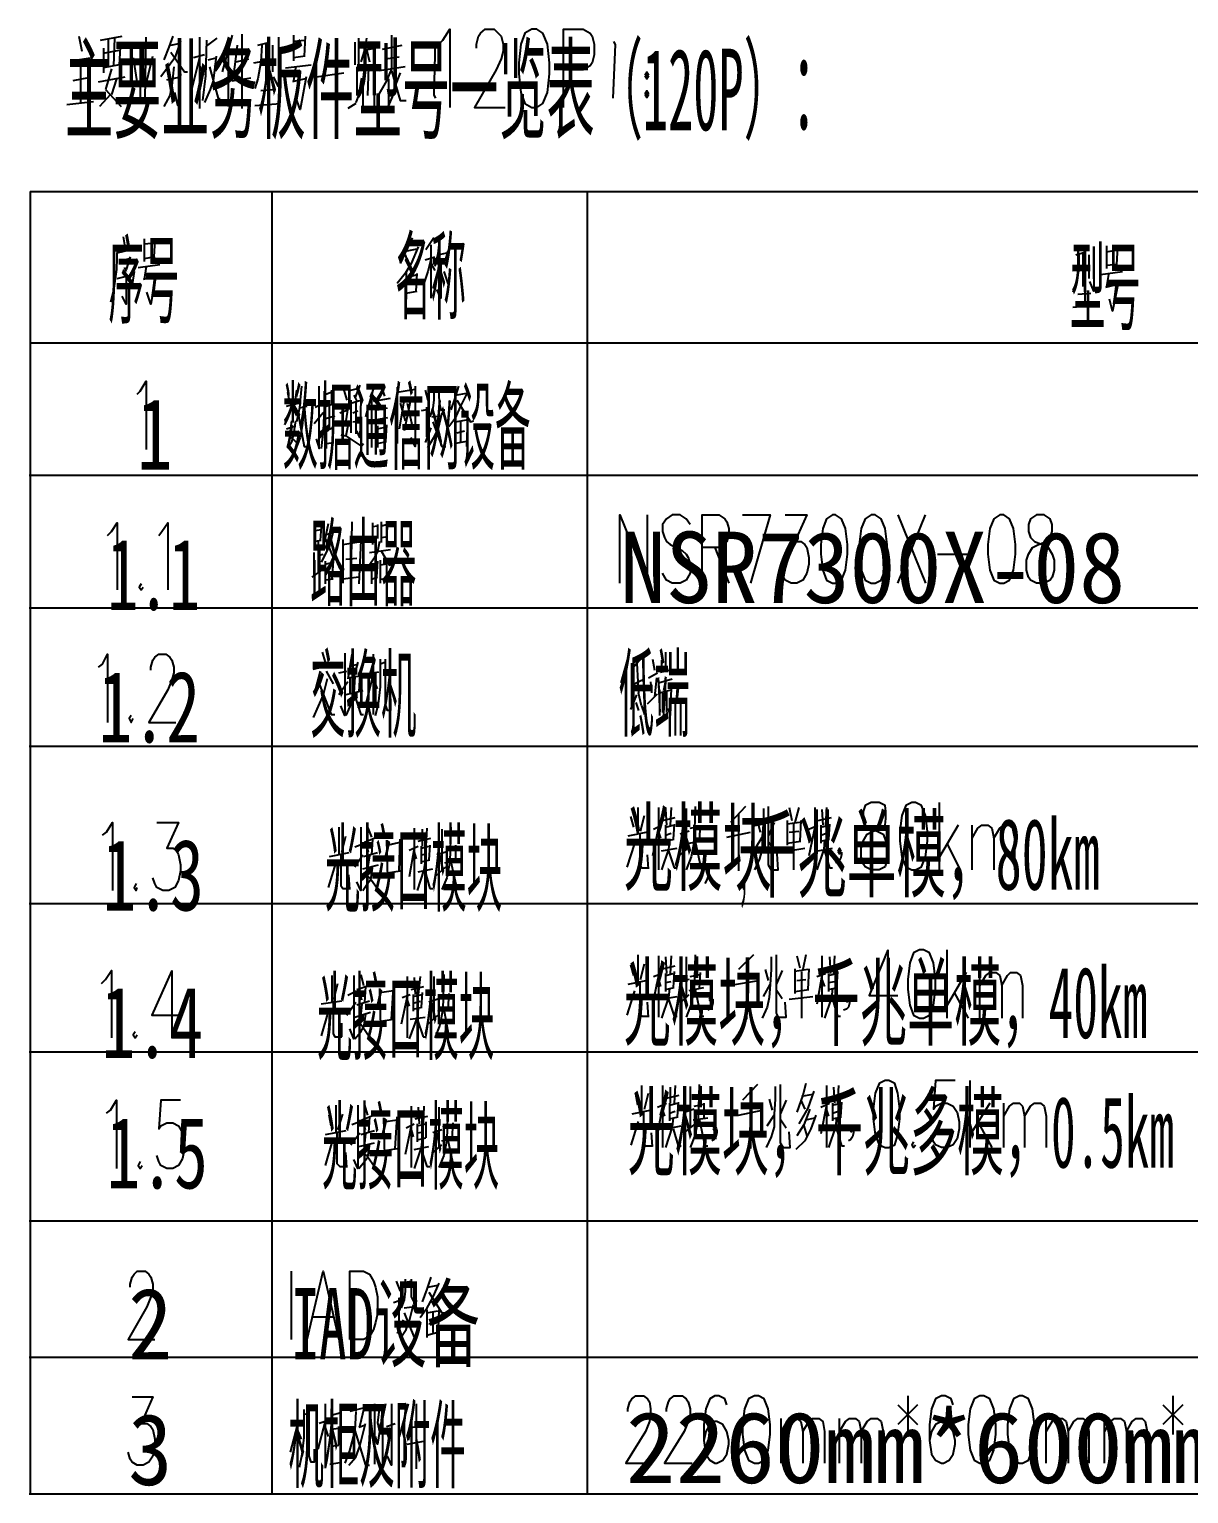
# Model space of a CAD drawing. Header units: metres. Extents: x 17 to 1264, y 17 to 859.
# Drawn here: x 914.5 to 1083.3, y 358.4 to 571.7 of the extents above; entities that cross this region are included whole.
import ezdxf

# ---------------------------------------------------------------- set-up
doc = ezdxf.new("R2010")
doc.units = ezdxf.units.M
for name, color, linetype in [('LINES', 7, 'Continuous'), ('POLYLINES', 4, 'Continuous'), ('TEXTS', 3, 'Continuous')]:
    doc.layers.add(name, color=color, linetype=linetype)

msp = doc.modelspace()

# ---------------------------------------------------------------- linework, layer by layer
at = {"layer": 'LINES'}
for p, q in [((921.74, 570.67), (922.17, 568.51)), ((924.91, 570.1), (928.07, 570.67)), ((926.06, 566.21), (926.06, 570.24)), ((926.92, 570.38), (926.78, 566.35)), ((930.67, 569.81), (930.67, 561.31)), ((931.39, 561.46), (931.53, 570.53)), ((935.13, 569.38), (936.57, 569.66)), ((939.31, 570.53), (939.31, 560.16)), ((940.31, 569.23), (941.9, 570.38)), ((944.06, 570.82), (942.62, 565.49)), ((945.5, 570.96), (945.5, 560.16)), ((947.8, 569.38), (949.53, 569.81)), ((948.95, 569.66), (948.95, 564.19)), ((952.99, 570.82), (952.99, 567.07)), ((952.99, 569.95), (954.71, 570.1)), ((954.71, 570.67), (954.57, 567.79)), ((961.91, 569.81), (961.91, 566.5)), ((962.49, 566.21), (962.49, 570.38)), ((967.24, 570.82), (967.24, 566.06)), ((920.59, 567.07), (923.47, 567.5)), ((922.03, 560.88), (922.03, 567.36)), ((925.34, 568.94), (925.34, 565.34)), ((925.34, 568.22), (927.64, 568.66)), ((927.79, 569.09), (927.64, 566.5)), ((929.66, 567.5), (930.23, 563.76)), ((931.53, 563.76), (932.54, 567.79)), ((939.31, 567.5), (938.15, 562.9)), ((940.03, 567.94), (938.44, 567.5)), ((940.6, 567.22), (941.75, 567.5)), ((943.48, 568.66), (943.48, 560.45)), ((944.63, 566.93), (946.51, 567.36)), ((949.96, 569.38), (949.96, 565.49)), ((954.71, 567.79), (952.99, 567.5)), ((963.35, 568.66), (964.79, 568.94)), ((963.64, 568.8), (964.07, 566.93)), ((965.95, 568.8), (968.83, 569.38)), ((966.38, 567.36), (968.39, 567.65)), ((927.64, 566.5), (925.34, 566.06)), ((926.49, 565.92), (925.63, 562.9)), ((939.31, 566.35), (939.88, 565.06)), ((947.23, 566.78), (949.67, 567.22)), ((951.83, 566.06), (955.58, 566.5)), ((953.27, 566.06), (952.99, 564.19)), ((956.3, 564.77), (960.33, 565.34)), ((962.2, 566.21), (962.2, 562.03)), ((962.2, 565.63), (963.79, 565.92)), ((963.93, 566.21), (963.79, 562.03)), ((969.26, 566.21), (965.51, 565.63)), ((968.54, 565.34), (967.82, 563.47)), ((1004.39, 565.2), (1004.39, 564.91)), ((923.18, 564.62), (920.87, 564.19)), ((924.62, 564.05), (928.51, 564.77)), ((927.21, 564.48), (926.49, 562.18)), ((934.55, 564.34), (936.57, 564.77)), ((944.06, 564.19), (946.79, 564.62)), ((949.24, 564.91), (949.24, 560.88)), ((954.71, 564.48), (952.84, 564.05)), ((962.49, 562.03), (962.92, 564.62)), ((966.81, 564.48), (966.81, 560.45)), ((1004.39, 564.91), (1004.39, 564.77)), ((1004.39, 564.91), (1004.54, 564.91)), ((920.01, 560.74), (923.9, 561.17)), ((926.35, 562.18), (924.76, 560.45)), ((925.63, 562.9), (927.93, 560.45)), ((929.23, 561.02), (932.97, 561.46)), ((947.37, 560.59), (951.11, 560.88)), ((948.23, 562.75), (950.25, 562.9)), ((962.06, 560.88), (960.91, 560.16)), ((962.49, 562.18), (962.06, 561.02)), ((966.67, 560.16), (967.53, 562.18)), ((1004.39, 562.46), (1004.39, 562.18)), ((1004.39, 562.18), (1004.39, 562.03)), ((1004.39, 562.18), (1004.54, 562.18)), ((914.68, 548.06), (914.68, 358.42)), ((914.68, 548.06), (1173.16, 548.06)), ((949.82, 548.06), (949.82, 358.42)), ((995.75, 548.06), (995.75, 358.42)), ((927.35, 539.14), (929.8, 539.71)), ((928.22, 541.44), (928.51, 539.71)), ((931.24, 541.15), (931.24, 537.84)), ((931.24, 540.43), (932.83, 540.58)), ((932.83, 541.01), (932.68, 538.56)), ((970.27, 541.3), (968.54, 537.55)), ((969.55, 539.42), (970.99, 539.71)), ((973.43, 541.3), (972.28, 539.57)), ((973, 540.29), (973, 532.51)), ((1071.35, 540.14), (1071.35, 536.83)), ((1071.35, 539.28), (1072.94, 539.57)), ((1072.94, 540), (1072.79, 537.41)), ((929.08, 538.27), (927.79, 537.84)), ((929.23, 538.56), (928.65, 536.69)), ((932.83, 538.56), (931.24, 538.27)), ((969.26, 538.85), (969.69, 537.55)), ((972.14, 538.13), (973.58, 538.56)), ((973, 537.55), (973.58, 536.54)), ((974.01, 538.85), (975.31, 539.14)), ((975.45, 539.42), (975.02, 537.84)), ((1066.89, 538.85), (1068.33, 539.28)), ((1067.9, 539.14), (1067.9, 534.24)), ((1068.76, 538.85), (1068.76, 535.39)), ((927.35, 535.39), (929.66, 535.97)), ((928.36, 536.98), (928.65, 536.4)), ((929.8, 536.4), (929.51, 534.53)), ((930.38, 536.98), (933.55, 537.41)), ((932.83, 535.68), (931.1, 535.25)), ((931.53, 537.12), (931.24, 535.25)), ((969.26, 536.11), (968.11, 534.67)), ((969.4, 536.26), (969.4, 532.37)), ((969.4, 535.54), (970.99, 535.97)), ((970.84, 533.52), (970.99, 536.11)), ((974.01, 536.54), (973.29, 533.95)), ((974.87, 536.4), (975.45, 534.67)), ((1066.46, 536.54), (1068.47, 536.98)), ((1070.49, 535.97), (1073.66, 536.4)), ((1072.94, 537.41), (1071.35, 537.26)), ((1071.64, 535.97), (1071.35, 534.24)), ((969.4, 533.23), (970.99, 533.52)), ((1067.18, 533.09), (1069.05, 533.23)), ((1068.19, 534.96), (1068.19, 531.36)), ((1072.94, 534.53), (1071.21, 534.1)), ((1066.46, 531.22), (1069.77, 531.5)), ((914.68, 526.03), (1173.16, 526.03)), ((952.12, 518.83), (952.41, 517.39)), ((952.84, 519.7), (952.84, 514.94)), ((953.42, 519.12), (953.13, 517.1)), ((958.6, 518.83), (957.45, 518.4)), ((958.6, 517.1), (958.6, 519.12)), ((960.33, 519.12), (960.76, 517.68)), ((961.34, 519.12), (962.49, 519.41)), ((961.77, 518.4), (962.2, 517.54)), ((962.63, 519.84), (961.91, 517.97)), ((964.79, 519.98), (963.5, 515.23)), ((965.66, 519.98), (966.23, 518.26)), ((968.11, 519.55), (968.11, 511.34)), ((968.11, 518.83), (970.7, 519.26)), ((972.14, 519.12), (972.57, 517.68)), ((973.43, 519.41), (973.43, 517.68)), ((973.43, 518.98), (974.15, 519.12)), ((977.03, 519.7), (976.46, 517.97)), ((976.6, 518.4), (978.19, 518.69)), ((952.84, 516.96), (951.69, 514.08)), ((951.98, 516.82), (953.71, 517.25)), ((952.84, 516.67), (953.42, 515.38)), ((953.85, 516.53), (955, 516.82)), ((956.15, 516.67), (957.31, 517.25)), ((958.75, 517.1), (957.45, 516.67)), ((958.17, 516.96), (958.17, 513.36)), ((959.75, 515.81), (960.91, 516.24)), ((961.34, 517.25), (962.78, 517.68)), ((961.34, 517.68), (961.34, 512.93)), ((961.63, 515.81), (962.35, 516.1)), ((962.06, 517.39), (962.06, 512.78)), ((964.36, 517.97), (964.36, 510.77)), ((964.65, 517.54), (967.1, 517.97)), ((965.23, 516.24), (966.67, 516.53)), ((969.11, 517.82), (968.39, 513.5)), ((968.54, 517.25), (969.26, 514.66)), ((970.12, 518.11), (969.11, 513.22)), ((969.55, 517.25), (970.27, 513.94)), ((972.43, 516.24), (971.56, 516.1)), ((972.43, 512.35), (972.43, 516.67)), ((976.46, 517.97), (975.88, 516.24)), ((957.31, 515.81), (956.01, 514.22)), ((957.45, 514.94), (959.03, 515.38)), ((961.63, 514.51), (962.49, 514.66)), ((966.67, 515.09), (965.08, 514.8)), ((966.52, 514.08), (966.38, 511.63)), ((973.15, 515.23), (974.44, 515.38)), ((974.59, 515.81), (974.01, 513.36)), ((976.6, 514.94), (976.6, 510.91)), ((976.6, 514.51), (978.19, 514.8)), ((977.32, 514.66), (977.32, 511.63)), ((978.33, 515.09), (978.19, 510.91)), ((951.98, 513.5), (953.27, 513.94)), ((958.75, 513.65), (957.74, 513.22)), ((957.74, 513.65), (957.74, 510.62)), ((958.75, 511.49), (958.75, 513.79)), ((965.23, 513.94), (965.23, 510.77)), ((965.23, 513.5), (966.52, 513.79)), ((973, 513.65), (972.14, 511.49)), ((976.75, 512.93), (977.9, 513.22)), ((957.74, 511.34), (958.89, 511.49)), ((962.92, 511.06), (963.21, 511.34)), ((965.23, 511.34), (966.52, 511.63)), ((978.19, 511.63), (976.6, 511.34)), ((914.54, 506.74), (1173.16, 506.74)), ((956.15, 499.39), (956.15, 496.37)), ((957.02, 499.25), (956.87, 497.23)), ((958.03, 499.68), (957.31, 496.22)), ((961.48, 499.97), (961.34, 491.9)), ((964.51, 499.82), (964.51, 496.66)), ((964.51, 499.25), (965.23, 499.39)), ((965.23, 499.54), (965.23, 497.52)), ((965.8, 496.94), (965.8, 499.97)), ((965.8, 499.39), (966.52, 499.54)), ((966.67, 499.82), (966.52, 497.81)), ((1040.97, 491.04), (1045, 500.98)), ((1040.97, 500.98), (1045, 491.04)), ((956.15, 498.67), (957.02, 498.82)), ((957.02, 497.23), (956.15, 497.09)), ((956.59, 497.09), (956.59, 492.62)), ((957.74, 498.1), (958.75, 498.38)), ((958.75, 498.53), (958.17, 496.22)), ((960.19, 497.38), (960.19, 491.04)), ((960.19, 496.66), (962.78, 497.09)), ((962.78, 497.23), (962.49, 490.9)), ((965.23, 497.66), (964.51, 497.38)), ((965.8, 497.66), (966.67, 497.81)), ((966.52, 497.38), (966.95, 496.37)), ((956.01, 492.05), (956.01, 495.5)), ((956.59, 495.07), (957.31, 495.22)), ((958.17, 496.37), (957.02, 494.06)), ((964.07, 495.5), (967.1, 495.94)), ((1014.33, 496.22), (1016.35, 491.04)), ((1046.73, 495.22), (1051.77, 495.22)), ((955.72, 491.9), (957.31, 493.06)), ((957.59, 494.21), (957.59, 490.9)), ((957.59, 493.78), (958.75, 494.06)), ((958.75, 494.21), (958.6, 491.62)), ((960.62, 494.5), (962.2, 494.64)), ((964.36, 493.78), (965.08, 493.92)), ((964.36, 493.92), (964.36, 490.9)), ((965.23, 494.21), (965.08, 491.9)), ((965.66, 491.04), (965.66, 494.35)), ((966.52, 493.78), (965.66, 493.63)), ((966.52, 493.78), (966.52, 491.76)), ((958.75, 491.62), (957.59, 491.47)), ((962.49, 491.9), (960.19, 491.62)), ((964.36, 491.62), (965.23, 491.9)), ((965.66, 491.62), (966.67, 491.76)), ((914.54, 487.44), (1173.16, 487.44)), ((957.16, 480.96), (957.59, 479.52)), ((961.48, 480.67), (960.91, 477.07)), ((964.65, 471.89), (964.65, 480.67)), ((1001.8, 480.67), (1000.65, 476.5)), ((1003.67, 480.1), (1002.23, 478.51)), ((1005.26, 479.95), (1005.55, 478.37)), ((1007.13, 480.96), (1007.13, 478.37)), ((1007.85, 480.24), (1007.71, 478.08)), ((955.87, 478.51), (958.89, 479.23)), ((956.87, 478.22), (956.01, 474.91)), ((957.74, 478.22), (958.75, 476.35)), ((959.61, 477.94), (960.76, 478.22)), ((961.19, 478.94), (962.35, 479.23)), ((962.35, 479.52), (961.77, 477.36)), ((962.63, 477.79), (962.49, 475.2)), ((963.64, 473.76), (964.65, 477.79)), ((965.37, 478.08), (963.79, 477.79)), ((966.38, 479.52), (965.66, 479.23)), ((1001.37, 478.94), (1001.37, 471.74)), ((1002.23, 473.04), (1002.23, 479.38)), ((1002.95, 479.38), (1003.1, 476.64)), ((1004.68, 477.22), (1005.98, 477.94)), ((1006.41, 478.08), (1007.71, 478.37)), ((1006.55, 479.81), (1006.55, 478.08)), ((960.91, 476.64), (959.61, 474.77)), ((962.63, 477.5), (961.19, 477.22)), ((961.19, 477.36), (961.19, 474.91)), ((965.23, 475.63), (964.65, 477.07)), ((1002.23, 476.21), (1004.11, 477.07)), ((1003.1, 476.64), (1003.24, 475.06)), ((1004.97, 476.64), (1005.11, 475.06)), ((1005.83, 477.22), (1005.55, 474.48)), ((1006.12, 476.5), (1008.14, 477.07)), ((1007.13, 476.78), (1006.84, 475.34)), ((963.07, 475.34), (960.62, 474.77)), ((1002.09, 472.61), (1002.95, 474.77)), ((1002.81, 473.62), (1003.24, 472.46)), ((1003.67, 473.18), (1003.24, 475.06)), ((1004.11, 471.89), (1004.11, 474.77)), ((1004.54, 473.47), (1005.98, 474.91)), ((1006.27, 475.06), (1007.99, 475.49)), ((1006.7, 475.2), (1006.7, 472.18)), ((1007.27, 475.34), (1007.27, 472.18)), ((1003.67, 473.18), (1004.11, 471.89)), ((914.54, 467.28), (1173.16, 467.28)), ((1047.02, 449.28), (1047.02, 459.07)), ((1002.52, 455.47), (1002.09, 457.06)), ((1003.1, 458.35), (1003.1, 454.46)), ((1003.53, 454.9), (1004.11, 457.2)), ((1006.12, 458.35), (1006.12, 449.28)), ((1006.7, 456.48), (1008.57, 456.91)), ((1007.13, 458.06), (1007.27, 455.76)), ((1007.99, 458.35), (1007.85, 455.76)), ((1010.15, 458.21), (1010.15, 452.16)), ((1018.79, 458.5), (1016.63, 456.19)), ((1017.79, 457.49), (1017.79, 449.14)), ((1024.84, 456.48), (1024.84, 452.88)), ((1025.13, 458.35), (1025.56, 456.48)), ((1026.57, 458.35), (1025.99, 456.19)), ((1026.86, 456.48), (1026.71, 453.46)), ((1028.87, 458.35), (1028.87, 449.28)), ((1029.31, 456.48), (1031.32, 456.91)), ((1029.88, 458.06), (1030.03, 455.76)), ((1030.6, 458.35), (1030.46, 455.76)), ((959.61, 455.47), (959.61, 451.44)), ((963.79, 455.47), (964.36, 454.03)), ((970.55, 455.33), (970.55, 446.4)), ((971.71, 455.18), (971.71, 452.74)), ((972.43, 455.33), (972.28, 452.74)), ((974.59, 455.18), (974.59, 449.28)), ((1004.54, 454.75), (1001.66, 454.18)), ((1006.12, 455.47), (1005.26, 451.3)), ((1005.4, 455.18), (1006.55, 455.76)), ((1006.12, 454.75), (1006.41, 453.89)), ((1007.13, 455.47), (1008.28, 455.76)), ((1007.13, 455.76), (1007.13, 453.17)), ((1007.13, 454.32), (1007.99, 454.61)), ((1008.43, 455.9), (1008.28, 453.74)), ((1010.59, 454.9), (1009.29, 454.46)), ((1010.73, 455.33), (1012.17, 455.62)), ((1012.17, 455.76), (1012.03, 453.6)), ((1016.06, 454.03), (1019.51, 454.75)), ((1020.52, 456.34), (1020.95, 454.75)), ((1022.97, 456.19), (1022.11, 454.18)), ((1026.71, 456.19), (1024.84, 455.9)), ((1025.13, 454.75), (1026.57, 454.9)), ((1025.85, 449.28), (1025.85, 456.05)), ((1028.01, 455.18), (1029.31, 455.76)), ((1028.87, 455.47), (1028.01, 451.3)), ((1028.87, 454.75), (1029.16, 453.89)), ((1029.74, 455.47), (1031.03, 455.76)), ((1029.74, 455.76), (1029.74, 453.17)), ((1029.74, 454.32), (1030.6, 454.61)), ((1031.03, 455.9), (1030.89, 453.74)), ((1049.75, 455.76), (1047.02, 451.15)), ((1051.77, 449.28), (1051.77, 455.76)), ((959.03, 452.45), (958.75, 454.03)), ((960.04, 451.87), (960.62, 454.18)), ((963.07, 453.02), (961.91, 452.59)), ((963.35, 453.31), (965.08, 454.03)), ((963.93, 451.87), (963.64, 453.02)), ((964.51, 453.74), (964.36, 451.44)), ((966.52, 453.6), (966.67, 448.13)), ((966.52, 452.88), (968.54, 453.31)), ((966.67, 452.88), (968.54, 453.31)), ((968.39, 449.14), (968.54, 453.74)), ((969.83, 452.16), (971.13, 452.74)), ((970.55, 452.45), (969.83, 448.27)), ((971.13, 453.46), (973, 453.89)), ((971.56, 452.45), (972.71, 452.74)), ((971.56, 452.74), (971.56, 450.14)), ((972.86, 452.88), (972.71, 450.72)), ((975.31, 452.3), (976.6, 452.59)), ((976.6, 452.88), (976.6, 450.58)), ((1001.59, 449.64), (1002.67, 453.1)), ((1006.55, 452.02), (1008.86, 452.45)), ((1007.13, 453.46), (1008.43, 453.74)), ((1009.29, 451.44), (1010.59, 452.59)), ((1010.59, 453.17), (1012.75, 453.6)), ((1020.23, 452.45), (1021.24, 454.03)), ((1022.11, 453.46), (1022.97, 452.16)), ((1023.98, 451.87), (1027.43, 452.45)), ((1024.84, 453.17), (1026.86, 453.46)), ((1029.31, 452.02), (1031.47, 452.45)), ((1029.74, 453.46), (1031.03, 453.74)), ((1032.47, 452.16), (1032.47, 452.02)), ((1048.17, 453.02), (1050.04, 449.28)), ((958.1, 446.69), (959.18, 450.22)), ((961.05, 451.73), (958.17, 451.15)), ((961.91, 449.71), (963.07, 451.44)), ((963.07, 449.42), (965.37, 450)), ((965.23, 451.73), (963.21, 451.15)), ((964.07, 451.3), (963.64, 448.56)), ((970.55, 451.87), (970.84, 450.86)), ((971.56, 451.44), (972.43, 451.58)), ((971.56, 450.43), (972.86, 450.72)), ((975.16, 451.87), (973.87, 451.44)), ((975.02, 450.29), (977.18, 450.72)), ((1004.68, 449.42), (1004.54, 451.44)), ((1007.56, 452.02), (1008.43, 449.57)), ((1030.31, 452.02), (1031.03, 449.57)), ((1032.47, 452.02), (1032.47, 451.73)), ((1032.47, 452.02), (1032.47, 452.02)), ((961.19, 446.4), (961.05, 448.56)), ((964.22, 447.98), (963.64, 448.56)), ((964.51, 449.86), (964.22, 447.84)), ((964.22, 447.98), (965.23, 446.54)), ((966.67, 448.85), (968.54, 449.14)), ((971.13, 448.99), (973.29, 449.42)), ((972.14, 448.99), (972.86, 446.54)), ((973.72, 448.42), (975.16, 449.71)), ((1008.43, 449.57), (1008.86, 449.57)), ((1031.03, 449.57), (1031.47, 449.57)), ((972.86, 446.54), (973.29, 446.54)), ((914.54, 444.38), (1173.16, 444.38)), ((1039.53, 437.62), (1039.53, 427.68)), ((1048.17, 427.68), (1048.17, 437.62)), ((1002.52, 433.87), (1002.09, 435.46)), ((1003.1, 436.9), (1003.1, 433.01)), ((1003.53, 433.3), (1004.11, 435.6)), ((1006.12, 436.75), (1006.12, 427.82)), ((1006.7, 434.88), (1008.57, 435.31)), ((1007.13, 436.61), (1007.27, 434.16)), ((1007.99, 436.75), (1007.85, 434.16)), ((1010.15, 436.61), (1010.15, 430.7)), ((1019.95, 436.9), (1017.79, 434.74)), ((1018.94, 435.89), (1018.94, 427.54)), ((1026.28, 436.75), (1026.71, 435.02)), ((1027.58, 436.9), (1027.15, 434.74)), ((1029.88, 436.75), (1029.88, 427.82)), ((1030.46, 434.88), (1032.47, 435.31)), ((1031.03, 436.61), (1031.18, 434.16)), ((1031.75, 436.75), (1031.61, 434.16)), ((935.27, 434.59), (935.27, 424.8)), ((958.6, 433.87), (958.6, 429.98)), ((962.78, 434.02), (963.21, 432.43)), ((969.55, 433.73), (969.55, 424.8)), ((970.55, 433.58), (970.7, 431.14)), ((971.42, 433.73), (971.13, 431.14)), ((973.43, 433.73), (973.43, 427.68)), ((1004.54, 433.15), (1001.66, 432.58)), ((1006.12, 433.87), (1005.26, 429.7)), ((1005.4, 433.73), (1006.55, 434.16)), ((1006.12, 433.3), (1006.41, 432.29)), ((1007.13, 433.87), (1008.28, 434.16)), ((1007.13, 434.16), (1007.13, 431.57)), ((1007.13, 432.86), (1007.99, 433.01)), ((1008.43, 434.45), (1008.28, 432.14)), ((1010.59, 433.3), (1009.29, 433.01)), ((1010.73, 433.73), (1012.17, 434.02)), ((1012.17, 434.3), (1012.03, 432)), ((1017.21, 432.58), (1020.67, 433.15)), ((1021.67, 434.74), (1022.11, 433.15)), ((1024.12, 434.59), (1023.26, 432.58)), ((1025.99, 434.88), (1025.99, 431.28)), ((1027.87, 434.74), (1025.99, 434.45)), ((1026.28, 433.15), (1027.58, 433.3)), ((1027, 427.68), (1027, 434.45)), ((1028.01, 434.88), (1027.87, 431.86)), ((1029.16, 433.73), (1030.46, 434.16)), ((1029.88, 433.87), (1029.16, 429.7)), ((1029.88, 433.3), (1030.31, 432.29)), ((1030.89, 433.87), (1032.04, 434.16)), ((1030.89, 434.16), (1030.89, 431.57)), ((1030.89, 432.86), (1031.75, 433.01)), ((1032.19, 434.45), (1032.04, 432.14)), ((1050.91, 434.3), (1048.17, 429.55)), ((1052.92, 427.68), (1052.92, 434.3)), ((957.88, 430.85), (957.59, 432.58)), ((958.89, 430.42), (959.47, 432.72)), ((962.06, 431.57), (960.91, 430.99)), ((962.2, 431.86), (963.93, 432.43)), ((962.92, 430.27), (962.63, 431.57)), ((963.5, 432.29), (963.35, 429.98)), ((965.51, 432), (965.66, 426.53)), ((965.51, 431.42), (967.53, 431.71)), ((967.24, 427.54), (967.53, 432.14)), ((969.55, 430.85), (968.68, 426.82)), ((968.83, 430.7), (969.98, 431.14)), ((970.12, 431.86), (971.99, 432.29)), ((970.41, 430.85), (971.71, 431.14)), ((970.41, 431.14), (970.41, 428.69)), ((971.71, 431.42), (971.56, 429.26)), ((974.15, 430.85), (975.59, 431.14)), ((975.59, 431.28), (975.45, 428.98)), ((1001.59, 428.11), (1002.67, 431.64)), ((1006.55, 430.42), (1008.86, 430.85)), ((1007.13, 431.86), (1008.43, 432.14)), ((1009.29, 429.84), (1010.59, 431.14)), ((1010.59, 431.71), (1012.75, 432.14)), ((1021.39, 430.85), (1022.39, 432.58)), ((1023.26, 431.86), (1024.12, 430.56)), ((1025.13, 430.42), (1028.59, 430.85)), ((1025.99, 431.57), (1028.01, 431.86)), ((1030.46, 430.42), (1032.62, 430.85)), ((1030.89, 431.86), (1032.19, 432.14)), ((1049.18, 431.42), (1051.19, 427.68)), ((960.04, 430.13), (957.02, 429.7)), ((960.76, 428.11), (962.06, 429.98)), ((964.07, 430.13), (962.2, 429.55)), ((962.92, 429.7), (962.63, 426.96)), ((969.55, 430.27), (969.83, 429.41)), ((970.41, 429.84), (971.42, 430.13)), ((970.41, 428.98), (971.71, 429.26)), ((974.01, 430.42), (972.71, 429.98)), ((974.01, 428.69), (976.03, 429.12)), ((1004.68, 427.82), (1004.54, 429.98)), ((1007.56, 430.42), (1008.43, 427.97)), ((1013.75, 430.7), (1013.75, 430.42)), ((1013.75, 430.42), (1013.75, 430.27)), ((1013.75, 430.42), (1013.75, 430.42)), ((1031.47, 430.42), (1032.19, 427.97)), ((1033.48, 430.42), (1033.63, 430.42)), ((1033.63, 430.7), (1033.63, 430.42)), ((1033.63, 430.42), (1033.63, 430.27)), ((957.09, 425.09), (958.1, 428.62)), ((960.04, 424.94), (960.04, 426.96)), ((961.91, 427.82), (964.22, 428.54)), ((963.07, 426.38), (962.63, 426.96)), ((963.5, 428.26), (963.21, 426.38)), ((965.66, 427.25), (967.53, 427.54)), ((969.98, 427.54), (972.14, 427.82)), ((970.99, 427.54), (971.85, 424.94)), ((972.57, 426.82), (974.01, 428.11)), ((1008.43, 427.97), (1008.86, 427.97)), ((1032.19, 427.97), (1032.62, 427.97)), ((963.07, 426.38), (964.07, 424.94)), ((971.85, 424.94), (972.28, 424.94)), ((914.54, 422.78), (1173.16, 422.78)), ((1020.52, 418.03), (1018.36, 415.73)), ((1051.48, 408.82), (1051.48, 418.61)), ((1003.1, 415.01), (1002.81, 416.59)), ((1003.67, 417.89), (1003.67, 414)), ((1004.11, 414.43), (1004.68, 416.74)), ((1006.7, 417.89), (1006.7, 408.82)), ((1007.27, 416.02), (1009.15, 416.45)), ((1007.85, 417.6), (1007.85, 415.3)), ((1008.57, 417.89), (1008.43, 415.3)), ((1010.73, 417.74), (1010.73, 411.7)), ((1019.51, 417.02), (1019.51, 408.67)), ((1022.25, 415.87), (1022.68, 414.29)), ((1027, 416.3), (1028.59, 416.59)), ((1028.73, 417.02), (1027.87, 414.58)), ((1030.6, 417.89), (1030.6, 408.82)), ((1031.03, 416.02), (1033.05, 416.45)), ((1031.61, 417.6), (1031.75, 415.3)), ((1032.33, 417.89), (1032.19, 415.3)), ((959.18, 415.01), (959.18, 410.98)), ((963.35, 415.01), (963.79, 413.57)), ((970.12, 414.86), (970.12, 405.94)), ((971.13, 414.72), (971.27, 412.27)), ((971.99, 414.86), (971.85, 412.27)), ((974.15, 414.72), (974.15, 408.82)), ((1005.11, 414.29), (1002.23, 413.71)), ((1005.98, 414.72), (1007.27, 415.3)), ((1006.7, 415.01), (1005.98, 410.83)), ((1006.7, 414.29), (1006.99, 413.42)), ((1007.71, 415.01), (1008.86, 415.3)), ((1007.71, 415.3), (1007.71, 412.7)), ((1007.71, 413.86), (1008.57, 414.14)), ((1009, 415.44), (1008.86, 413.28)), ((1011.31, 414.43), (1010.01, 414)), ((1011.31, 414.86), (1012.75, 415.15)), ((1012.75, 415.3), (1012.75, 413.14)), ((1017.79, 413.57), (1021.24, 414.29)), ((1024.7, 415.73), (1023.83, 413.71)), ((1027.87, 414.58), (1026.57, 412.27)), ((1026.86, 415.73), (1027.43, 414.43)), ((1029.74, 414.72), (1031.03, 415.3)), ((1030.6, 415.01), (1029.74, 410.83)), ((1030.6, 414.29), (1030.89, 413.42)), ((1031.47, 415.01), (1032.76, 415.3)), ((1031.47, 415.3), (1031.47, 412.7)), ((1031.47, 413.86), (1032.33, 414.14)), ((1032.76, 415.44), (1032.62, 413.28)), ((1054.36, 415.3), (1051.48, 410.69)), ((1056.38, 408.82), (1056.38, 415.3)), ((958.46, 411.98), (958.17, 413.57)), ((959.47, 411.41), (960.19, 413.71)), ((962.63, 412.56), (961.48, 412.13)), ((962.92, 412.85), (964.65, 413.57)), ((963.5, 411.41), (963.21, 412.56)), ((964.07, 413.28), (963.93, 410.98)), ((966.09, 413.14), (966.23, 407.66)), ((966.09, 412.56), (968.11, 412.85)), ((967.82, 408.67), (968.11, 413.28)), ((970.12, 411.98), (969.26, 407.81)), ((969.4, 411.7), (970.55, 412.27)), ((970.7, 412.99), (972.57, 413.42)), ((970.99, 411.98), (972.28, 412.27)), ((970.99, 412.27), (970.99, 409.68)), ((972.28, 412.56), (972.28, 410.26)), ((974.73, 411.84), (976.17, 412.13)), ((976.17, 412.42), (976.03, 410.11)), ((1002.16, 409.18), (1003.24, 412.63)), ((1007.27, 411.55), (1009.43, 411.98)), ((1007.71, 412.99), (1009, 413.28)), ((1009.87, 410.98), (1011.31, 412.13)), ((1011.16, 412.85), (1013.32, 413.14)), ((1014.33, 411.7), (1014.33, 411.55)), ((1021.96, 411.98), (1022.97, 413.57)), ((1023.83, 412.99), (1024.7, 411.7)), ((1027.29, 411.98), (1027.72, 410.54)), ((1027.58, 412.85), (1028.87, 413.14)), ((1031.03, 411.55), (1033.19, 411.98)), ((1031.47, 412.99), (1032.76, 413.28)), ((1034.2, 411.7), (1034.2, 411.55)), ((1052.63, 412.56), (1054.65, 408.82)), ((960.62, 411.26), (957.59, 410.69)), ((957.67, 406.22), (958.67, 409.75)), ((961.34, 409.25), (962.63, 410.98)), ((962.49, 408.96), (964.79, 409.54)), ((964.79, 411.26), (962.78, 410.69)), ((963.5, 410.83), (963.21, 408.1)), ((970.12, 411.41), (970.41, 410.4)), ((970.99, 410.98), (971.99, 411.12)), ((970.99, 409.97), (972.28, 410.26)), ((974.59, 411.41), (973.29, 410.98)), ((974.59, 409.82), (976.75, 410.26)), ((1005.26, 408.96), (1005.11, 410.98)), ((1008.28, 411.55), (1009, 409.1)), ((1014.33, 411.55), (1014.33, 411.26)), ((1014.33, 411.55), (1014.47, 411.55)), ((1032.04, 411.55), (1032.76, 409.1)), ((1034.2, 411.55), (1034.2, 411.26)), ((1034.2, 411.55), (1034.2, 411.55)), ((960.76, 405.94), (960.62, 408.1)), ((963.79, 407.52), (963.21, 408.1)), ((964.07, 409.39), (963.79, 407.38)), ((963.79, 407.52), (964.79, 406.08)), ((966.23, 408.38), (968.11, 408.67)), ((970.55, 408.53), (972.71, 408.96)), ((971.56, 408.53), (972.43, 406.08)), ((973.15, 407.95), (974.59, 409.25)), ((1009, 409.1), (1009.43, 409.1)), ((1032.76, 409.1), (1033.19, 409.1)), ((972.43, 406.08), (972.86, 406.08)), ((914.54, 398.16), (1173.16, 398.16)), ((952.7, 380.88), (952.7, 390.82)), ((967.96, 389.38), (968.54, 387.94)), ((969.26, 389.66), (969.26, 387.79)), ((969.26, 389.23), (970.12, 389.38)), ((972.43, 388.22), (971.71, 386.35)), ((973, 389.95), (972.43, 388.22)), ((972.57, 388.51), (974.01, 388.8)), ((968.39, 386.5), (967.53, 386.21)), ((968.39, 382.61), (968.39, 386.93)), ((955.87, 384.19), (958.75, 384.19)), ((969.11, 385.49), (970.27, 385.63)), ((970.41, 385.92), (969.83, 383.62)), ((972.43, 385.2), (972.43, 381.17)), ((972.43, 384.77), (974.01, 385.06)), ((973.29, 384.77), (973.29, 381.89)), ((974.15, 385.2), (974.01, 381.17)), ((968.97, 383.76), (968.11, 381.74)), ((974.01, 381.89), (972.43, 381.46)), ((972.71, 383.18), (973.87, 383.33)), ((914.54, 378.29), (1173.16, 378.29)), ((953.56, 362.59), (953.56, 371.38)), ((957.59, 371.52), (957.59, 362.16)), ((962.63, 368.21), (963.35, 371.09)), ((964.79, 371.52), (964.79, 362.74)), ((965.51, 371.09), (965.23, 368.78)), ((969.69, 371.52), (968.39, 366.77)), ((970.84, 371.52), (970.84, 362.02)), ((1040.97, 371.38), (1043.85, 368.5)), ((1043.85, 371.38), (1040.97, 368.5)), ((1042.41, 372.67), (1042.41, 367.06)), ((1079.56, 371.38), (1082.44, 368.5)), ((1082.44, 371.38), (1079.56, 368.5)), ((1081, 372.67), (1081, 367.06)), ((955.29, 370.08), (954.57, 369.94)), ((958.03, 369.07), (956.73, 368.64)), ((958.46, 370.8), (958.46, 362.74)), ((959.9, 370.22), (958.46, 369.79)), ((963.35, 370.94), (961.19, 370.37)), ((964.79, 370.8), (965.51, 370.94)), ((965.95, 369.36), (965.95, 362.45)), ((969.11, 369.5), (969.11, 362.3)), ((1023.98, 362.88), (1023.98, 369.36)), ((1032.47, 362.88), (1032.47, 369.36)), ((1062.57, 362.88), (1062.57, 369.36)), ((1071.07, 362.88), (1071.07, 369.36)), ((952.55, 364.46), (953.56, 368.35)), ((954.28, 368.78), (952.7, 368.35)), ((954.14, 366.34), (953.56, 367.78)), ((956.59, 364.9), (957.59, 368.78)), ((957.59, 368.06), (958.03, 366.77)), ((959.61, 367.92), (958.46, 367.78)), ((959.61, 365.47), (959.61, 368.21)), ((963.35, 368.35), (962.49, 368.06)), ((966.52, 368.21), (967.82, 368.64)), ((966.52, 367.49), (966.95, 366.19)), ((970.12, 368.06), (971.71, 368.35)), ((958.46, 365.33), (959.61, 365.47)), ((969.55, 365.62), (971.99, 366.05)), ((958.31, 362.74), (960.04, 363.02)), ((961.05, 364.46), (960.47, 362.88)), ((914.54, 358.42), (1173.16, 358.42))]:
    msp.add_line(p, q, dxfattribs=at)
at = {"layer": 'POLYLINES'}
for points in [[(974.15, 569.52), (974.73, 570.1), (975.74, 571.68), (975.74, 560.3)], [(979.63, 568.94), (979.63, 569.52), (979.91, 570.67), (980.2, 571.1), (980.92, 571.68), (982.22, 571.68), (982.79, 571.1), (983.23, 570.67), (983.51, 569.52), (983.51, 568.51), (983.23, 567.36), (982.51, 565.78), (979.34, 560.3), (983.8, 560.3)], [(987.69, 571.68), (986.68, 571.1), (986.11, 569.52), (985.82, 566.78), (985.82, 565.2), (986.11, 562.46), (986.68, 560.88), (987.69, 560.3), (988.41, 560.3), (989.27, 560.88), (989.99, 562.46), (990.28, 565.2), (990.28, 566.78), (989.99, 569.52), (989.27, 571.1), (988.41, 571.68), (987.69, 571.68)], [(992.3, 560.3), (992.3, 571.68), (995.18, 571.68), (996.19, 571.1), (996.47, 570.67), (996.76, 569.52), (996.76, 567.94), (996.47, 566.78), (996.19, 566.35), (995.18, 565.78), (992.3, 565.78)], [(936.57, 569.95), (935.71, 567.5), (933.69, 564.77)], [(935.42, 570.67), (934.84, 569.09), (934.12, 567.22)], [(940.31, 570.1), (940.17, 564.91), (939.74, 561.31)], [(950.83, 570.53), (950.83, 563.33), (950.11, 564.77)], [(963.64, 570.38), (963.35, 568.66), (962.78, 566.93)], [(973.61, 569.91), (973.41, 562.1), (973.68, 561.65)], [(999.55, 561.65), (999.89, 569.45), (999.62, 569.91)], [(935.13, 568.37), (937.15, 565.49), (937.58, 565.49)], [(941.75, 567.79), (941.32, 564.19), (940.89, 562.9), (940.03, 561.02)], [(944.78, 569.38), (944.49, 566.93), (944.2, 564.77)], [(948.38, 569.38), (948.23, 566.93), (947.8, 564.48), (947.37, 563.04)], [(935.56, 566.21), (935.27, 563.47), (934.99, 562.03), (934.12, 560.45)], [(936.57, 565.2), (936.14, 560.59), (935.71, 562.46)], [(940.75, 566.21), (942.04, 561.6), (942.33, 561.6)], [(967.24, 565.92), (966.52, 564.19), (965.23, 561.89)], [(967.24, 565.63), (968.54, 561.31), (969.4, 561.31)], [(1004.72, 564.95), (1004.44, 565.42), (1004.16, 564.95)], [(1004.65, 564.95), (1004.44, 565.31), (1004.23, 564.95)], [(954.86, 564.77), (953.99, 560.02), (953.27, 561.89)], [(963.07, 563.18), (963.07, 560.59), (963.21, 560.16), (964.79, 560.3), (964.79, 562.75)], [(1004.16, 564.95), (1004.44, 564.48), (1004.72, 564.95)], [(1004.23, 564.95), (1004.44, 564.6), (1004.65, 564.95)], [(1004.72, 562.24), (1004.44, 562.71), (1004.16, 562.24)], [(1004.16, 562.24), (1004.44, 561.76), (1004.72, 562.24)], [(1004.65, 562.24), (1004.44, 562.59), (1004.23, 562.24)], [(1004.23, 562.24), (1004.44, 561.88), (1004.65, 562.24)], [(927.35, 540), (927.21, 536.69), (926.78, 533.66), (926.35, 531.94)], [(971.13, 540), (970.12, 537.55), (969.26, 536.11)], [(974.3, 541.58), (974.01, 538.99), (973.58, 537.12)], [(1069.48, 539.86), (1069.48, 533.52), (1068.91, 534.96)], [(973, 538.13), (972.57, 536.4), (971.99, 534.67)], [(974.44, 538.27), (974.44, 532.51), (973.87, 533.81)], [(1067.32, 538.85), (1067.32, 536.69), (1066.89, 534.53), (1066.46, 533.38)], [(928.65, 535.68), (928.65, 531.65), (928.07, 532.8)], [(932.97, 535.97), (932.25, 531.65), (931.67, 533.38)], [(1073.08, 534.96), (1072.22, 530.64), (1071.79, 532.37)], [(930.23, 518.54), (930.67, 518.98), (931.53, 520.42), (931.53, 510.48)], [(954.14, 519.7), (953.99, 517.68), (953.85, 516.53), (953.42, 514.51)], [(956.3, 512.06), (956.73, 510.62), (956.73, 519.7)], [(957.45, 518.98), (957.45, 516.53), (957.31, 513.22), (957.02, 510.62)], [(970.7, 519.7), (970.7, 510.91), (970.12, 512.21)], [(974.15, 519.41), (974.15, 518.11), (974.3, 516.82), (974.44, 516.24), (975.02, 516.24)], [(978.33, 518.83), (977.32, 516.82), (976.46, 514.94), (975.59, 513.79)], [(954.57, 516.67), (954.28, 513.94), (953.99, 512.21), (953.27, 510.48)], [(960.91, 516.53), (960.62, 514.66), (960.91, 513.94), (960.62, 512.5)], [(962.78, 517.82), (962.63, 512.21), (962.2, 513.22)], [(973.43, 517.68), (973.29, 516.53), (972.86, 515.23)], [(976.75, 517.68), (978.76, 514.51), (979.19, 514.66)], [(953.27, 514.66), (952.99, 512.78), (952.7, 511.49), (952.12, 510.62)], [(952.7, 514.66), (952.41, 512.5), (953.42, 511.49)], [(953.71, 515.38), (954.57, 510.91), (955.15, 510.91)], [(973.29, 514.51), (974.59, 510.91), (975.16, 510.91)], [(959.9, 512.64), (960.62, 512.5), (962.92, 510.91)], [(972.57, 510.77), (973.43, 512.21), (974.01, 513.36)], [(925.91, 497.95), (926.49, 498.53), (927.35, 499.82), (927.35, 490.03)], [(933.4, 497.95), (933.83, 498.53), (934.7, 499.82), (934.7, 490.03)], [(1000.51, 491.04), (1000.51, 500.98), (1004.54, 491.04), (1004.54, 500.98)], [(1010.73, 499.54), (1010.15, 500.4), (1009.29, 500.98), (1008.14, 500.98), (1007.27, 500.4), (1006.7, 499.54), (1006.7, 498.53), (1006.99, 497.66), (1007.27, 497.09), (1007.85, 496.66), (1009.58, 495.79), (1010.15, 495.22), (1010.44, 494.78), (1010.73, 493.78), (1010.73, 492.48), (1010.15, 491.47), (1009.29, 491.04), (1008.14, 491.04), (1007.27, 491.47), (1006.7, 492.48)], [(1012.46, 491.04), (1012.46, 500.98), (1014.91, 500.98), (1015.77, 500.4), (1016.06, 499.97), (1016.35, 498.96), (1016.35, 498.1), (1016.06, 497.09), (1015.77, 496.66), (1014.91, 496.22), (1012.46, 496.22)], [(1018.36, 500.98), (1022.39, 500.98), (1019.51, 491.04)], [(1024.55, 500.98), (1027.72, 500.98), (1025.99, 497.09), (1026.86, 497.09), (1027.43, 496.66), (1027.72, 496.22), (1028.01, 494.78), (1028.01, 493.78), (1027.72, 492.48), (1027.15, 491.47), (1026.28, 491.04), (1025.42, 491.04), (1024.55, 491.47), (1024.27, 491.9), (1023.98, 492.91)], [(1031.47, 500.98), (1030.6, 500.4), (1030.03, 498.96), (1029.74, 496.66), (1029.74, 495.22), (1030.03, 492.91), (1030.6, 491.47), (1031.47, 491.04), (1031.9, 491.04), (1032.76, 491.47), (1033.34, 492.91), (1033.63, 495.22), (1033.63, 496.66), (1033.34, 498.96), (1032.76, 500.4), (1031.9, 500.98), (1031.47, 500.98)], [(1037.08, 500.98), (1036.22, 500.4), (1035.64, 498.96), (1035.35, 496.66), (1035.35, 495.22), (1035.64, 492.91), (1036.22, 491.47), (1037.08, 491.04), (1037.66, 491.04), (1038.52, 491.47), (1039.1, 492.91), (1039.39, 495.22), (1039.39, 496.66), (1039.1, 498.96), (1038.52, 500.4), (1037.66, 500.98), (1037.08, 500.98)], [(1055.8, 500.98), (1054.94, 500.4), (1054.36, 498.96), (1054.07, 496.66), (1054.07, 495.22), (1054.36, 492.91), (1054.94, 491.47), (1055.8, 491.04), (1056.38, 491.04), (1057.24, 491.47), (1057.82, 492.91), (1058.11, 495.22), (1058.11, 496.66), (1057.82, 498.96), (1057.24, 500.4), (1056.38, 500.98), (1055.8, 500.98)], [(1061.13, 500.98), (1060.27, 500.4), (1059.98, 499.54), (1059.98, 498.53), (1060.27, 497.66), (1060.84, 497.09), (1061.99, 496.66), (1062.86, 496.22), (1063.43, 495.22), (1063.72, 494.35), (1063.72, 492.91), (1063.43, 491.9), (1063.15, 491.47), (1062.28, 491.04), (1061.13, 491.04), (1060.27, 491.47), (1059.98, 491.9), (1059.69, 492.91), (1059.69, 494.35), (1059.98, 495.22), (1060.55, 496.22), (1061.42, 496.66), (1062.57, 497.09), (1063.15, 497.66), (1063.43, 498.53), (1063.43, 499.54), (1063.15, 500.4), (1062.28, 500.98), (1061.13, 500.98)], [(957.59, 497.52), (958.89, 494.5), (959.18, 494.5)], [(965.51, 497.09), (965.23, 495.65), (964.65, 494.5), (963.64, 493.06)], [(965.8, 495.65), (966.95, 493.63), (967.24, 493.78)], [(930.81, 490.9), (930.52, 490.46), (930.81, 490.03), (931.1, 490.46)], [(924.62, 478.8), (925.19, 479.23), (925.91, 480.67), (925.91, 470.74)], [(932.25, 478.37), (932.25, 478.8), (932.54, 479.81), (932.83, 480.24), (933.4, 480.67), (934.41, 480.67), (934.99, 480.24), (935.27, 479.81), (935.56, 478.8), (935.56, 477.94), (935.27, 476.93), (934.7, 475.49), (931.96, 470.74), (935.85, 470.74)], [(960.47, 480.82), (960.47, 471.74), (959.9, 473.18)], [(964.94, 471.74), (965.37, 473.47), (965.66, 475.92), (965.66, 479.95)], [(967.1, 474.19), (967.1, 472.46), (966.67, 472.46), (966.38, 473.33), (966.38, 479.95)], [(957.88, 477.07), (957.31, 474.77), (955.87, 471.46)], [(956.73, 476.35), (958.46, 471.89), (959.03, 471.89)], [(961.91, 477.36), (961.77, 475.06), (961.19, 473.04), (960.62, 471.74)], [(1007.99, 475.78), (1007.85, 471.74), (1007.56, 472.75)], [(961.77, 475.06), (962.78, 471.89), (963.21, 471.89)], [(1006.27, 475.34), (1006.27, 475.49), (1006.27, 471.74)], [(929.37, 471.74), (929.08, 471.31), (929.37, 470.74), (929.66, 471.31)], [(1037.08, 459.07), (1036.22, 458.64), (1035.93, 457.78), (1035.93, 456.77), (1036.22, 455.76), (1036.79, 455.33), (1037.95, 454.9), (1038.81, 454.46), (1039.24, 453.46), (1039.53, 452.45), (1039.53, 451.15), (1039.24, 450.14), (1039.1, 449.71), (1038.23, 449.28), (1037.08, 449.28), (1036.22, 449.71), (1035.93, 450.14), (1035.64, 451.15), (1035.64, 452.45), (1035.93, 453.46), (1036.51, 454.46), (1037.37, 454.9), (1038.52, 455.33), (1039.1, 455.76), (1039.24, 456.77), (1039.24, 457.78), (1039.1, 458.64), (1038.23, 459.07), (1037.08, 459.07)], [(1042.99, 459.07), (1042.12, 458.64), (1041.55, 457.2), (1041.26, 454.9), (1041.26, 453.46), (1041.55, 451.15), (1042.12, 449.71), (1042.99, 449.28), (1043.56, 449.28), (1044.43, 449.71), (1045, 451.15), (1045.29, 453.46), (1045.29, 454.9), (1045, 457.2), (1044.43, 458.64), (1043.56, 459.07), (1042.99, 459.07)], [(1011.45, 458.5), (1011.31, 453.46), (1010.87, 451.15), (1010.15, 449.28)], [(1021.39, 458.21), (1021.39, 456.34), (1021.24, 454.18), (1021.24, 452.3), (1020.81, 450.86), (1020.09, 449.28)], [(1022.11, 458.5), (1022.11, 450), (1022.54, 449.28), (1023.55, 449.28), (1023.4, 451.58)], [(925.19, 454.32), (925.77, 454.75), (926.63, 456.19), (926.63, 446.26)], [(933.11, 456.19), (936.28, 456.19), (934.55, 452.45), (935.42, 452.45), (935.99, 452.02), (936.28, 451.44), (936.57, 450), (936.57, 449.14), (936.28, 447.7), (935.71, 446.69), (934.84, 446.26), (933.98, 446.26), (933.11, 446.69), (932.83, 447.26), (932.54, 448.13)], [(962.78, 455.47), (962.78, 446.26), (962.2, 447.55)], [(975.88, 455.47), (975.74, 450.43), (975.31, 448.13), (974.59, 446.4)], [(1003.39, 454.61), (1003.39, 450), (1003.67, 449.57), (1004.68, 449.57)], [(1051.77, 453.89), (1052.63, 455.33), (1053.21, 455.76), (1054.07, 455.76), (1054.65, 455.33), (1054.94, 453.89), (1054.94, 449.28)], [(1054.94, 453.89), (1055.8, 455.33), (1056.38, 455.76), (1057.1, 455.76), (1057.67, 455.33), (1057.96, 453.89), (1057.96, 449.28)], [(1007.71, 453.6), (1007.56, 452.3), (1006.55, 449.28)], [(1011.45, 453.46), (1012.31, 449.57), (1012.75, 449.57)], [(1030.31, 453.6), (1030.17, 452.3), (1029.16, 449.28)], [(1032.71, 452), (1032.46, 452.41), (1032.22, 452)], [(1032.65, 452), (1032.46, 452.31), (1032.28, 452)], [(959.9, 451.58), (959.9, 446.98), (960.19, 446.54), (961.19, 446.54)], [(972.14, 450.58), (971.99, 449.28), (970.99, 446.26)], [(975.88, 450.43), (976.75, 446.54), (977.18, 446.54)], [(1013.47, 449.71), (1013.18, 449.28), (1012.89, 449.71), (1013.18, 450.14), (1013.47, 449.71), (1013.47, 448.7), (1013.18, 447.84), (1012.89, 447.26)], [(1032.76, 451.87), (1032.76, 451.44), (1032.62, 450.86), (1032.33, 450.43), (1031.9, 450.29)], [(1032.22, 452), (1032.46, 451.59), (1032.71, 452)], [(1032.28, 452), (1032.46, 451.69), (1032.65, 452)], [(930.09, 447.26), (929.8, 446.69), (930.09, 446.26), (930.23, 446.69)], [(963.07, 446.26), (963.79, 447.26), (964.22, 447.84)], [(1039.53, 437.62), (1036.79, 430.99), (1040.97, 430.99)], [(1044.14, 437.62), (1043.27, 437.18), (1042.7, 435.74), (1042.41, 433.3), (1042.41, 431.86), (1042.7, 429.55), (1043.27, 428.11), (1044.14, 427.68), (1044.71, 427.68), (1045.58, 428.11), (1046.15, 429.55), (1046.44, 431.86), (1046.44, 433.3), (1046.15, 435.74), (1045.58, 437.18), (1044.71, 437.62), (1044.14, 437.62)], [(1011.45, 436.9), (1011.31, 431.86), (1010.87, 429.7), (1010.15, 427.82)], [(1022.54, 436.61), (1022.54, 434.74), (1022.39, 432.58), (1022.25, 430.7), (1021.96, 429.26), (1021.24, 427.68)], [(1023.26, 436.9), (1023.26, 428.4), (1023.55, 427.82), (1024.7, 427.82), (1024.55, 429.98)], [(925.05, 432.72), (925.63, 433.3), (926.49, 434.59), (926.49, 424.8)], [(935.27, 434.59), (932.39, 428.11), (936.71, 428.11)], [(961.77, 433.87), (961.77, 424.66), (961.19, 426.1)], [(974.87, 434.02), (974.73, 428.98), (974.3, 426.67), (973.58, 424.8)], [(1003.39, 433.01), (1003.39, 428.4), (1003.67, 427.97), (1004.68, 427.97)], [(1052.92, 432.43), (1053.79, 433.87), (1054.36, 434.3), (1055.23, 434.3), (1055.8, 433.87), (1056.09, 432.43), (1056.09, 427.68)], [(1056.09, 432.43), (1056.95, 433.87), (1057.39, 434.3), (1058.25, 434.3), (1058.83, 433.87), (1059.11, 432.43), (1059.11, 427.68)], [(1007.71, 432), (1007.56, 430.7), (1006.55, 427.68)], [(1011.45, 431.86), (1012.31, 427.97), (1012.75, 427.97)], [(1014, 430.46), (1013.76, 430.87), (1013.51, 430.46)], [(1031.47, 432), (1031.32, 430.7), (1030.31, 427.68)], [(1033.85, 430.46), (1033.6, 430.87), (1033.35, 430.46)], [(958.75, 430.13), (958.75, 425.38), (959.03, 424.94), (960.04, 424.94)], [(971.13, 428.98), (970.99, 427.82), (969.83, 424.66)], [(974.87, 428.98), (975.59, 424.94), (976.17, 424.94)], [(1014.04, 430.42), (1014.04, 429.84), (1013.9, 429.26), (1013.61, 428.98), (1013.32, 428.83)], [(1013.51, 430.46), (1013.76, 430.04), (1014, 430.46)], [(1013.94, 430.46), (1013.76, 430.77), (1013.57, 430.46)], [(1013.57, 430.46), (1013.76, 430.15), (1013.94, 430.46)], [(1033.91, 430.42), (1033.91, 429.84), (1033.77, 429.26), (1033.48, 428.98), (1033.05, 428.83)], [(1033.35, 430.46), (1033.6, 430.04), (1033.85, 430.46)], [(1033.78, 430.46), (1033.6, 430.77), (1033.41, 430.46)], [(1033.41, 430.46), (1033.6, 430.15), (1033.78, 430.46)], [(929.95, 425.66), (929.66, 425.23), (929.95, 424.8), (930.23, 425.23)], [(961.91, 424.66), (962.78, 425.66), (963.21, 426.38)], [(1012.03, 418.03), (1011.88, 412.99), (1011.45, 410.69), (1010.73, 408.82)], [(1023.83, 418.03), (1023.83, 409.54), (1024.27, 408.82), (1025.27, 408.82), (1025.13, 411.12)], [(1027.58, 418.18), (1027.15, 416.45), (1026.28, 414)], [(1039.1, 418.61), (1038.23, 418.18), (1037.66, 416.74), (1037.37, 414.43), (1037.37, 412.99), (1037.66, 410.69), (1038.23, 409.25), (1039.1, 408.82), (1039.67, 408.82), (1040.54, 409.25), (1040.97, 410.69), (1041.26, 412.99), (1041.26, 414.43), (1040.97, 416.74), (1040.54, 418.18), (1039.67, 418.61), (1039.1, 418.61)], [(1049.32, 418.61), (1046.44, 418.61), (1046.15, 414.43), (1046.44, 414.86), (1047.31, 415.3), (1048.17, 415.3), (1049.03, 414.86), (1049.61, 414), (1049.9, 412.56), (1049.9, 411.55), (1049.61, 410.11), (1049.03, 409.25), (1048.17, 408.82), (1047.31, 408.82), (1046.44, 409.25), (1046.15, 409.68), (1045.87, 410.69)], [(1023.11, 417.74), (1023.11, 415.87), (1022.97, 413.71), (1022.97, 411.84), (1022.54, 410.4), (1021.82, 408.82)], [(925.77, 413.86), (926.35, 414.29), (927.21, 415.73), (927.21, 405.79)], [(936.57, 415.73), (933.69, 415.73), (933.4, 411.55), (933.69, 411.98), (934.55, 412.42), (935.42, 412.42), (936.28, 411.98), (936.86, 410.98), (937.15, 409.54), (937.15, 408.67), (936.86, 407.23), (936.28, 406.22), (935.42, 405.79), (934.55, 405.79), (933.69, 406.22), (933.4, 406.8), (933.11, 407.66)], [(962.35, 415.01), (962.35, 405.79), (961.77, 407.09)], [(975.45, 415.01), (975.31, 409.97), (974.87, 407.66), (974.15, 405.94)], [(1003.96, 414.14), (1003.96, 409.54), (1004.25, 409.1), (1005.26, 409.1)], [(1028.15, 414.43), (1027.29, 412.13), (1026.28, 410.54)], [(1056.38, 413.42), (1057.24, 414.86), (1057.82, 415.3), (1058.68, 415.3), (1059.11, 414.86), (1059.4, 413.42), (1059.4, 408.82)], [(1059.4, 413.42), (1060.27, 414.86), (1060.84, 415.3), (1061.71, 415.3), (1062.28, 414.86), (1062.57, 413.42), (1062.57, 408.82)], [(1008.28, 413.14), (1008.14, 411.84), (1007.13, 408.82)], [(1012.03, 412.99), (1012.89, 409.1), (1013.32, 409.1)], [(1014.6, 411.54), (1014.35, 411.95), (1014.1, 411.54)], [(1014.54, 411.54), (1014.35, 411.85), (1014.17, 411.54)], [(1029.02, 413.57), (1028.3, 411.55), (1027.43, 409.82), (1026.14, 408.53)], [(1032.04, 413.14), (1031.9, 411.84), (1030.89, 408.82)], [(1034.44, 411.54), (1034.19, 411.95), (1033.95, 411.54)], [(1034.38, 411.54), (1034.19, 411.85), (1034.01, 411.54)], [(959.32, 411.12), (959.32, 406.51), (959.75, 406.08), (960.76, 406.08)], [(971.71, 410.11), (971.56, 408.82), (970.55, 405.79)], [(975.45, 409.97), (976.31, 406.08), (976.75, 406.08)], [(1014.62, 411.41), (1014.62, 410.98), (1014.47, 410.4), (1014.19, 409.97), (1013.9, 409.82)], [(1014.1, 411.54), (1014.35, 411.12), (1014.6, 411.54)], [(1014.17, 411.54), (1014.35, 411.23), (1014.54, 411.54)], [(1034.49, 411.41), (1034.49, 410.98), (1034.35, 410.4), (1034.06, 409.97), (1033.77, 409.82)], [(1033.95, 411.54), (1034.19, 411.12), (1034.44, 411.54)], [(1034.01, 411.54), (1034.19, 411.23), (1034.38, 411.54)], [(1043.27, 409.68), (1042.99, 409.25), (1043.27, 408.82), (1043.56, 409.25)], [(962.49, 405.79), (963.35, 406.8), (963.79, 407.38)], [(930.67, 406.8), (930.38, 406.22), (930.67, 405.79), (930.95, 406.22)], [(929.23, 388.51), (929.23, 388.94), (929.51, 389.95), (929.8, 390.38), (930.23, 390.82), (931.39, 390.82), (931.96, 390.38), (932.25, 389.95), (932.54, 388.94), (932.54, 387.94), (932.25, 387.07), (931.67, 385.63), (928.94, 380.88), (932.83, 380.88)], [(955, 380.88), (957.31, 390.82), (959.61, 380.88)], [(961.19, 380.88), (961.19, 390.82), (963.21, 390.82), (964.07, 390.38), (964.65, 389.38), (964.94, 388.51), (965.23, 387.07), (965.23, 384.62), (964.94, 383.33), (964.65, 382.32), (964.07, 381.31), (963.21, 380.88), (961.19, 380.88)], [(970.12, 389.66), (970.12, 388.37), (970.12, 387.07), (970.41, 386.5), (970.99, 386.5)], [(974.15, 389.09), (973.29, 387.07), (972.28, 385.2), (971.42, 384.05)], [(969.26, 387.94), (969.11, 386.64), (968.68, 385.49)], [(972.71, 387.79), (974.59, 384.77), (975.02, 384.77)], [(969.11, 384.77), (970.55, 381.17), (970.99, 381.17)], [(968.54, 381.02), (969.4, 382.32), (969.83, 383.62)], [(929.51, 372.53), (932.54, 372.53), (930.81, 368.64), (931.67, 368.64), (932.25, 368.21), (932.54, 367.78), (932.83, 366.34), (932.83, 365.33), (932.54, 363.89), (931.96, 363.02), (931.1, 362.59), (930.23, 362.59), (929.51, 363.02), (929.23, 363.46), (928.94, 364.46)], [(966.38, 371.52), (965.95, 369.36), (965.51, 368.21)], [(967.24, 371.52), (967.24, 362.59), (966.67, 363.89)], [(1001.66, 370.37), (1001.66, 370.8), (1001.95, 371.81), (1002.23, 372.24), (1002.81, 372.67), (1003.96, 372.67), (1004.54, 372.24), (1004.83, 371.81), (1004.97, 370.8), (1004.97, 369.94), (1004.83, 368.93), (1004.25, 367.49), (1001.37, 362.88), (1005.26, 362.88)], [(1007.27, 370.37), (1007.27, 370.8), (1007.56, 371.81), (1007.85, 372.24), (1008.43, 372.67), (1009.58, 372.67), (1010.15, 372.24), (1010.44, 371.81), (1010.73, 370.8), (1010.73, 369.94), (1010.44, 368.93), (1009.87, 367.49), (1006.99, 362.88), (1011.02, 362.88)], [(1016.06, 371.38), (1015.77, 372.24), (1014.91, 372.67), (1014.33, 372.67), (1013.61, 372.24), (1013.03, 370.8), (1012.75, 368.5), (1012.75, 366.19), (1013.03, 364.18), (1013.61, 363.31), (1014.33, 362.88), (1014.62, 362.88), (1015.48, 363.31), (1016.06, 364.18), (1016.35, 365.62), (1016.35, 366.19), (1016.06, 367.49), (1015.48, 368.5), (1014.62, 368.93), (1014.33, 368.93), (1013.61, 368.5), (1013.03, 367.49), (1012.75, 366.19)], [(1020.09, 372.67), (1019.23, 372.24), (1018.65, 370.8), (1018.36, 368.5), (1018.36, 367.06), (1018.65, 364.75), (1019.23, 363.31), (1020.09, 362.88), (1020.67, 362.88), (1021.53, 363.31), (1022.11, 364.75), (1022.39, 367.06), (1022.39, 368.5), (1022.11, 370.8), (1021.53, 372.24), (1020.67, 372.67), (1020.09, 372.67)], [(1049.03, 371.38), (1048.75, 372.24), (1047.88, 372.67), (1047.31, 372.67), (1046.44, 372.24), (1045.87, 370.8), (1045.58, 368.5), (1045.58, 366.19), (1045.87, 364.18), (1046.44, 363.31), (1047.31, 362.88), (1047.59, 362.88), (1048.46, 363.31), (1049.03, 364.18), (1049.32, 365.62), (1049.32, 366.19), (1049.03, 367.49), (1048.46, 368.5), (1047.59, 368.93), (1047.31, 368.93), (1046.44, 368.5), (1045.87, 367.49), (1045.58, 366.19)], [(1052.92, 372.67), (1052.06, 372.24), (1051.48, 370.8), (1051.19, 368.5), (1051.19, 367.06), (1051.48, 364.75), (1052.06, 363.31), (1052.92, 362.88), (1053.5, 362.88), (1054.36, 363.31), (1054.94, 364.75), (1055.23, 367.06), (1055.23, 368.5), (1054.94, 370.8), (1054.36, 372.24), (1053.5, 372.67), (1052.92, 372.67)], [(1058.68, 372.67), (1057.82, 372.24), (1057.24, 370.8), (1056.95, 368.5), (1056.95, 367.06), (1057.24, 364.75), (1057.82, 363.31), (1058.68, 362.88), (1059.11, 362.88), (1059.98, 363.31), (1060.55, 364.75), (1060.84, 367.06), (1060.84, 368.5), (1060.55, 370.8), (1059.98, 372.24), (1059.11, 372.67), (1058.68, 372.67)], [(953.85, 362.3), (954.28, 364.18), (954.57, 366.62), (954.57, 370.66)], [(956.01, 364.9), (956.01, 363.02), (955.58, 363.02), (955.29, 363.89), (955.29, 370.51)], [(962.06, 370.37), (961.91, 367.63), (961.05, 364.32)], [(970.27, 370.22), (970.12, 368.06), (969.69, 366.19)], [(1023.98, 367.49), (1024.84, 368.93), (1025.42, 369.36), (1026.28, 369.36), (1026.86, 368.93), (1027.15, 367.49), (1027.15, 362.88)], [(1027.15, 367.49), (1028.01, 368.93), (1028.59, 369.36), (1029.45, 369.36), (1030.03, 368.93), (1030.31, 367.49), (1030.31, 362.88)], [(1032.47, 367.49), (1033.34, 368.93), (1033.91, 369.36), (1034.78, 369.36), (1035.35, 368.93), (1035.64, 367.49), (1035.64, 362.88)], [(1035.64, 367.49), (1036.51, 368.93), (1037.08, 369.36), (1037.95, 369.36), (1038.52, 368.93), (1038.81, 367.49), (1038.81, 362.88)], [(1062.57, 367.49), (1063.43, 368.93), (1064.01, 369.36), (1064.87, 369.36), (1065.45, 368.93), (1065.74, 367.49), (1065.74, 362.88)], [(1065.74, 367.49), (1066.6, 368.93), (1067.18, 369.36), (1067.9, 369.36), (1068.47, 368.93), (1068.76, 367.49), (1068.76, 362.88)], [(1071.07, 367.49), (1071.93, 368.93), (1072.51, 369.36), (1073.37, 369.36), (1073.95, 368.93), (1074.23, 367.49), (1074.23, 362.88)], [(1074.23, 367.49), (1075.1, 368.93), (1075.67, 369.36), (1076.54, 369.36), (1076.97, 368.93), (1077.26, 367.49), (1077.26, 362.88)], [(961.05, 362.59), (962.06, 363.74), (962.63, 365.33), (963.5, 368.64)], [(961.91, 367.63), (963.5, 362.59), (964.07, 362.59)], [(965.23, 368.78), (965.51, 367.49), (965.23, 365.62), (964.94, 366.77)]]:
    msp.add_lwpolyline(points, dxfattribs=at)

# ---------------------------------------------------------------- texts
at = {"layer": 'TEXTS'}
for s, height, width, p in [('主要业务板件型号一览表（120P）：', 11.88, 0.453951, (919.72, 556.98)), ('序号', 10.39, 0.381771, (926.06, 529.98)), ('名称', 10.39, 0.381771, (967.82, 530.56)), ('型号', 10.39, 0.381771, (1066.03, 528.97)), ('数据通信网设备', 10.39, 0.381771, (951.4, 508.67)), ('1', 10.39, 0.726984, (930.23, 507.57)), ('路由器', 10.39, 0.381771, (955.43, 488.8)), ('1.1', 10.39, 0.636223, (925.91, 487.12)), ('NSR7300X-08', 10.39, 0.945982, (1000.51, 488.13)), ('交换机', 10.39, 0.381771, (955.43, 469.65)), ('低端', 10.39, 0.381771, (1000.36, 469.79)), ('1.2', 10.39, 0.696815, (924.62, 467.83)), ('光模块', 10.39, 0.531495, (1001.08, 447.33)), ('千兆单模，80km', 10.39, 0.535033, (1019.08, 446.37)), ('光接口模块', 10.39, 0.381771, (957.59, 444.3)), ('1.3', 10.39, 0.696815, (925.19, 443.35)), (',', 10.39, 0.246259, (1017.64, 446.37)), ('光模块，千兆单模，40km', 10.39, 0.508631, (1001.08, 424.77)), ('光接口模块', 10.39, 0.381771, (956.44, 422.7)), ('1.4', 10.39, 0.696815, (925.05, 421.89)), ('光模块，千兆多模，0.5km', 10.39, 0.50674, (1001.66, 405.91)), ('光接口模块', 10.39, 0.381771, (957.16, 403.84)), ('1.5', 10.39, 0.696815, (925.77, 402.88)), ('2', 10.39, 0.908729, (928.94, 377.97)), ('IAD设备', 10.39, 0.568028, (952.7, 377.97)), ('机柜及附件', 10.39, 0.381771, (952.27, 360.35)), ('2260mm*600mm*1200mm', 10.39, 1.02362, (1001.37, 359.97)), ('3', 10.39, 0.908729, (928.94, 359.68))]:
    msp.add_text(s, height=height, dxfattribs=dict(at, width=width)).set_placement(p)

doc.saveas('drawing.dxf')
